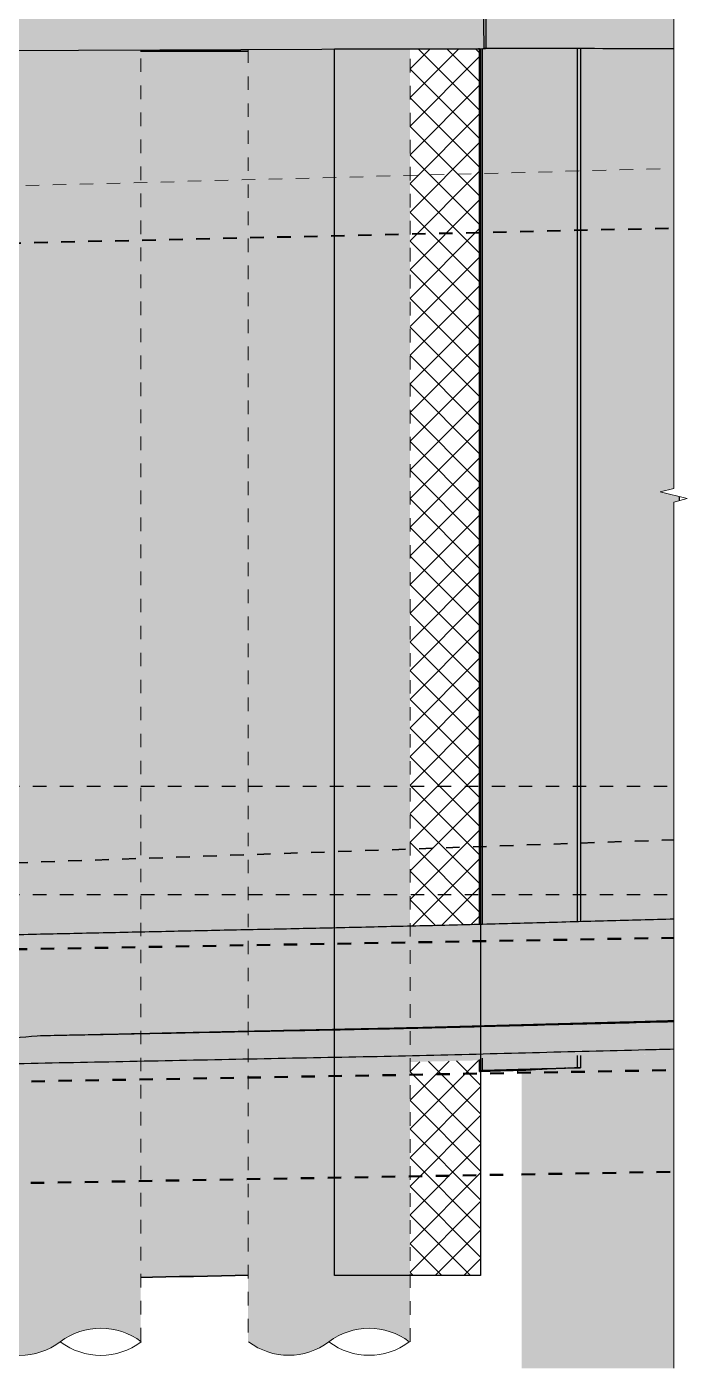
# Model space of a CAD drawing. Header units: metres. Extents: x 0.7 to 65.6, y 3.4 to 27.5.
# Drawn here: x 26.44 to 31.34, y 10.56 to 20.5 of the extents above; entities that cross this region are included whole.
import ezdxf

# ---------------------------------------------------------------- set-up
doc = ezdxf.new("R2010")
doc.units = ezdxf.units.M
for name, pattern in [('Dash dot', [0.015875, 0.00635, -0.004763, 0, -0.004763]), ('Hidden-Locality Plan', [0.0046, 0.003, -0.0016]), ('JacobsDash', [0.0045, 0.003, -0.0015])]:
    doc.linetypes.add(name, pattern=pattern)
for name, color, linetype, lineweight in [('A-DETL', 7, 'Continuous', 13), ('A-DETL-GENF', 7, 'Continuous', 9), ('A-GENM', 7, 'Continuous', 35), ('S-BEAM', 7, 'Continuous', 50), ('S-FNDN', 7, 'Continuous', 50)]:
    doc.layers.add(name, color=color, linetype=linetype, lineweight=lineweight)

# ---------------------------------------------------------------- blocks, each defined once
blk = doc.blocks.new('Foundations-Piles - Px-1200-66435275-DRG 2873024 - SECTION 2')
at = {"layer": 'A-GENM', "lineweight": 25, "true_color": 0xdbdbdb}
h = blk.add_hatch(color=254, dxfattribs=at)
h.paths.add_polyline_path([(-1094.7145, 10.5627), (-1094.2993, 10.5627), (-1094.2993, 12.7867), (-1094.4686, 12.78), (-1094.5938, 12.7736), (-1094.6725, 12.7683), (-1094.6878, 12.7673), (-1094.74, 12.7664), (-1094.745, 12.7657), (-1094.745, 12.7445), (-1094.7145, 12.7445), (-1094.7145, 11.5705)])
h.paths.add_polyline_path([(-1094.2993, 20.3338), (-1094.2995, 20.334), (-1094.2995, 20.3338)])
h = blk.add_hatch(color=254, dxfattribs=at)
h.paths.add_polyline_path([(-1094.2993, 10.5627), (-1093.5879, 10.5627), (-1093.5879, 12.8869), (-1093.5932, 12.8872), (-1093.6623, 12.8883), (-1093.7407, 12.8885), (-1093.8893, 12.8869), (-1094.0445, 12.8838), (-1094.2152, 12.8791), (-1094.279, 12.877), (-1094.279, 12.7874), (-1094.2993, 12.7867), (-1094.2993, 11.5705)])
h.paths.add_polyline_path([(-1094.279, 13.8688), (-1093.5879, 13.8875), (-1093.5879, 16.9764), (-1093.5466, 16.9867), (-1093.5466, 16.9867), (-1093.5471, 17.0162), (-1093.6879, 17.0514), (-1093.5879, 17.0764), (-1093.5879, 20.3329), (-1094.279, 20.3333), (-1094.279, 13.8735)])
at = {"layer": 'A-GENM', "color": 253, "lineweight": 25, "true_color": 0xa3a3a3}
for p, q in [((-1093.5452, 16.987), (-1093.5452, 17.0157)), ((-1094.7452, 12.7663), (-1094.7452, 12.7445))]:
    blk.add_line(p, q, dxfattribs=at)
blk = doc.blocks.new('Top of Pavement - RL A - Top of Pavement - RL A-68818558-DRG 2873024 - SECTION 2')
at = {"layer": 'A-GENM', "lineweight": 25, "true_color": 0xe8e8e8}
h = blk.add_hatch(color=254, dxfattribs=at)
h.paths.add_polyline_path([(-1105.5987, 12.6943), (-1105.0267, 12.7025), (-1105.0267, 13.652), (-1105.5987, 13.6442), (-1105.5987, 12.9931)])
h.paths.add_polyline_path([(-1095.541, 13.0852), (-1095.3852, 13.0887), (-1093.5879, 13.1375), (-1093.5879, 13.8875), (-1095.1812, 13.8443), (-1095.541, 13.8357), (-1095.541, 13.0887)])
for points in [[(-1095.541, 13.08), (-1095.3795, 13.0836), (-1093.9311, 13.1206), (-1093.5879, 13.1294), (-1093.5879, 13.1375), (-1095.541, 13.0852), (-1095.541, 13.0822)], [(-1095.541, 12.8746), (-1095.4704, 12.8761), (-1094.6878, 12.896), (-1093.7407, 12.9203), (-1093.5879, 12.9242), (-1093.5879, 13.1294), (-1095.541, 13.08), (-1095.541, 12.8761)]]:
    blk.add_hatch(color=254, dxfattribs=at).paths.add_polyline_path(points)
h = blk.add_hatch(color=254, dxfattribs=at)
edge = h.paths.add_edge_path()
edge.add_line((-1105.0267, 12.6392), (-1105.0267, 12.7025))
edge.add_line((-1105.0267, 12.7025), (-1105.5987, 12.6943))
edge.add_line((-1105.5987, 12.6943), (-1105.5987, 12.6373))
edge.add_line((-1105.5987, 12.6373), (-1105.5987, 12.631))
h.paths.add_polyline_path([(-1095.541, 12.8297), (-1095.0266, 12.8422), (-1095.0263, 12.8491), (-1095.0254, 12.8494), (-1095.0033, 12.8587), (-1094.2993, 12.8771), (-1094.2662, 12.8774), (-1094.1297, 12.8816), (-1093.9301, 12.8861), (-1093.7815, 12.8882), (-1093.6818, 12.8885), (-1093.5932, 12.8872), (-1093.5879, 12.8869), (-1093.5879, 12.9242), (-1095.541, 12.874), (-1095.541, 12.8301)])
at = {"layer": 'A-GENM', "color": 253, "lineweight": 25, "true_color": 0xa3a3a3}
for points, knots in [([(-1093.5879, 13.8876), (-1093.5967, 13.8873), (-1093.688, 13.8849), (-1093.8615, 13.8802), (-1094.1086, 13.8735), (-1094.3556, 13.8667), (-1094.6027, 13.8597), (-1094.8497, 13.8528), (-1095.1791, 13.8441), (-1095.5085, 13.8361), (-1095.8379, 13.8284), (-1096.085, 13.8227), (-1096.3321, 13.8173), (-1096.5792, 13.8121), (-1096.8263, 13.8069), (-1097.1557, 13.7999), (-1097.5675, 13.7909), (-1098.0617, 13.7801), (-1098.4735, 13.7711), (-1098.8029, 13.7639), (-1099.05, 13.7585), (-1099.2971, 13.7531), (-1099.5441, 13.7476), (-1099.7912, 13.7422), (-1100.1207, 13.7352), (-1100.5325, 13.7271), (-1100.9443, 13.7194), (-1101.2738, 13.7138), (-1101.5209, 13.7099), (-1101.768, 13.706), (-1102.0151, 13.7021), (-1102.2622, 13.6979), (-1102.5917, 13.6925), (-1103.0035, 13.6856), (-1103.4153, 13.6788), (-1103.7448, 13.6734), (-1103.9919, 13.6694), (-1104.239, 13.6652), (-1104.4861, 13.6608), (-1104.7332, 13.6566), (-1105.0627, 13.6513), (-1105.3922, 13.6466), (-1105.7217, 13.6423), (-1105.9688, 13.6391), (-1106.2159, 13.6362), (-1106.463, 13.6334), (-1106.7101, 13.6307), (-1107.0396, 13.6271), (-1107.4515, 13.6224), (-1107.9458, 13.6168), (-1108.3576, 13.6122), (-1108.6871, 13.6086), (-1108.9342, 13.6058), (-1109.1814, 13.6028), (-1109.4285, 13.5998), (-1109.6756, 13.5968), (-1109.9227, 13.5941), (-1110.1699, 13.5917), (-1110.417, 13.5895), (-1110.6641, 13.5874), (-1110.9112, 13.5856), (-1111.1584, 13.5842), (-1111.4055, 13.5831), (-1111.6526, 13.5821), (-1111.8998, 13.5809), (-1112.1469, 13.5793), (-1112.4764, 13.5771), (-1112.8883, 13.5741), (-1113.3002, 13.5707), (-1113.6297, 13.5678), (-1113.8768, 13.5657), (-1114.124, 13.5636), (-1114.3711, 13.5614), (-1114.6182, 13.5592), (-1114.8653, 13.5572), (-1115.1125, 13.5553), (-1115.442, 13.5528), (-1115.8539, 13.55), (-1116.2658, 13.5483), (-1116.5953, 13.5471), (-1116.8424, 13.5461), (-1117.0895, 13.545), (-1117.4191, 13.5435), (-1117.8309, 13.5416), (-1118.3252, 13.5395), (-1118.8195, 13.5374), (-1119.3138, 13.535), (-1119.808, 13.5328), (-1120.2152, 13.5313), (-1120.4576, 13.5305), (-1120.5352, 13.5303)], [0.2889324, 0.2889324, 0.2889324, 0.2889324, 0.2891156, 0.2908163, 0.292517, 0.2942177, 0.2959184, 0.297619, 0.2993197, 0.3027211, 0.3044218, 0.3061224, 0.3078231, 0.3095238, 0.3112245, 0.3129252, 0.3163265, 0.3197279, 0.3231293, 0.3248299, 0.3265306, 0.3282313, 0.329932, 0.3316327, 0.3333333, 0.3367347, 0.3401361, 0.3418367, 0.3435374, 0.3452381, 0.3469388, 0.3486395, 0.3503401, 0.3537415, 0.3571429, 0.3588435, 0.3605442, 0.3622449, 0.3639456, 0.3656463, 0.3673469, 0.3707483, 0.372449, 0.3741497, 0.3758503, 0.377551, 0.3792517, 0.3809524, 0.3843537, 0.3877551, 0.3911565, 0.3928571, 0.3945578, 0.3962585, 0.3979592, 0.3996599, 0.4013605, 0.4030612, 0.4047619, 0.4064626, 0.4081633, 0.4098639, 0.4115646, 0.4132653, 0.414966, 0.4166667, 0.4183673, 0.4217687, 0.4251701, 0.4268707, 0.4285714, 0.4302721, 0.4319728, 0.4336735, 0.4353741, 0.4370748, 0.4387755, 0.4421769, 0.4455782, 0.4472789, 0.4489796, 0.4506803, 0.452381, 0.4557823, 0.4591837, 0.462585, 0.4659864, 0.4693878, 0.4727891, 0.474392, 0.474392, 0.474392, 0.474392]), ([(-1095.3852, 13.0887), (-1095.2231, 13.0927), (-1094.9799, 13.0993), (-1094.6557, 13.1085), (-1094.4126, 13.1153), (-1094.1694, 13.1218), (-1093.8945, 13.1292), (-1093.7007, 13.1345), (-1093.5879, 13.1375)], [0.0625, 0.0625, 0.0625, 0.0625, 0.07291667, 0.078125, 0.08333333, 0.08854167, 0.09375, 0.10099852, 0.10099852, 0.10099852, 0.10099852]), ([(-1098.0636, 13.03), (-1097.8193, 13.0354), (-1097.4129, 13.0442), (-1096.9254, 13.0548), (-1096.6012, 13.0618), (-1096.439, 13.0653), (-1096.358, 13.0671)], [0.0051389, 0.0051389, 0.0051389, 0.0051389, 0.02083333, 0.03125, 0.03645833, 0.04166667, 0.04166667, 0.04166667, 0.04166667]), ([(-1096.358, 13.0671), (-1096.2769, 13.0688), (-1096.1148, 13.0723), (-1095.7905, 13.0792), (-1095.5473, 13.0847), (-1095.3852, 13.0887)], [0.04166667, 0.04166667, 0.04166667, 0.04166667, 0.046875, 0.05208333, 0.0625, 0.0625, 0.0625, 0.0625])]:
    blk.add_open_spline(points, degree=3, knots=knots, dxfattribs=at)
for points in [[(-1094.9618, 13.0941), (-1094.8226, 13.0977), (-1094.5442, 13.1051), (-1094.1265, 13.1157), (-1093.8481, 13.1227), (-1093.7089, 13.1263)], [(-1093.7089, 13.1263), (-1093.6685, 13.1273), (-1093.6282, 13.1283), (-1093.5879, 13.1293)], [(-1099.6491, 12.9053), (-1099.5369, 12.9152), (-1099.3127, 12.9352), (-1098.9763, 12.9652), (-1098.6399, 12.995), (-1098.4156, 13.0149), (-1098.3035, 13.0248)], [(-1098.3035, 13.0248), (-1098.1856, 13.0272), (-1098.0677, 13.0295), (-1097.9498, 13.0318)], [(-1098.3035, 13.0248), (-1098.2369, 13.0263), (-1098.1702, 13.0277), (-1098.1036, 13.0292)], [(-1097.8858, 13.0331), (-1097.8542, 13.0337), (-1097.8227, 13.0344), (-1097.7911, 13.035)], [(-1097.7814, 13.0352), (-1097.6769, 13.0373), (-1097.5725, 13.0393), (-1097.4681, 13.0414)], [(-1097.4681, 13.0414), (-1097.3288, 13.0442), (-1097.0504, 13.0498), (-1096.6327, 13.0583), (-1096.3542, 13.0636), (-1096.2149, 13.0663)], [(-1096.2149, 13.0663), (-1096.0757, 13.0689), (-1095.9364, 13.0716), (-1095.7972, 13.0744)], [(-1095.7972, 13.0744), (-1095.7276, 13.0758), (-1095.5884, 13.0787), (-1095.4491, 13.0819), (-1095.3795, 13.0836)], [(-1095.3795, 13.0836), (-1095.2403, 13.0869), (-1095.1011, 13.0905), (-1094.9618, 13.0941)], [(-1093.7961, 12.9189), (-1093.9356, 12.9153), (-1094.2147, 12.9082), (-1094.6333, 12.8975), (-1094.9123, 12.89), (-1095.0518, 12.8864)], [(-1093.5879, 12.9242), (-1093.6573, 12.9224), (-1093.7267, 12.9206), (-1093.7961, 12.9189)], [(-1097.9823, 12.8257), (-1098.1218, 12.8229), (-1098.4009, 12.8173), (-1098.8195, 12.809), (-1099.0986, 12.8033), (-1099.2382, 12.8005)], [(-1097.5636, 12.834), (-1097.7032, 12.8312), (-1097.8427, 12.8284), (-1097.9823, 12.8257)], [(-1097.145, 12.8425), (-1097.2845, 12.8396), (-1097.4241, 12.8368), (-1097.5636, 12.834)], [(-1095.8891, 12.8672), (-1096.0286, 12.8644), (-1096.3077, 12.8592), (-1096.7263, 12.851), (-1097.0054, 12.8453), (-1097.145, 12.8425)], [(-1095.4704, 12.8761), (-1095.61, 12.8729), (-1095.7495, 12.8699), (-1095.8891, 12.8672)], [(-1095.0518, 12.8864), (-1095.1914, 12.8828), (-1095.3309, 12.8793), (-1095.4704, 12.8761)]]:
    blk.add_open_spline(points, degree=3, dxfattribs=at)
blk = doc.blocks.new('T2DPAA-T2D-C3S-RS-M3D-100334_rvt-1-DRG 2873024 - SECTION 2')
at = {"layer": 'A-GENM', "true_color": 0xefefdf}
blk.add_hatch(color=254, dxfattribs=at).paths.add_polyline_path([(-1094.9915, 20.3355), (-1094.9767, 20.3355), (-1094.9767, 21.5355), (-1095.006, 21.5354), (-1094.9922, 20.3887)])
at = {"layer": 'A-GENM', "lineweight": 5, "true_color": 0xefefdf}
for points in [[(-1093.5879, 20.3329), (-1093.5879, 21.5329), (-1094.1943, 21.5338), (-1094.9767, 21.5355), (-1094.9767, 20.3355), (-1093.7407, 20.3331)], [(-1093.5879, 20.3329), (-1093.5879, 20.3329), (-1093.5932, 20.3329)]]:
    blk.add_hatch(color=254, dxfattribs=at).paths.add_polyline_path(points)
at = {"layer": 'A-GENM', "lineweight": 5, "true_color": 0xf2f6f2}
h = blk.add_hatch(color=7, dxfattribs=at)
h.paths.add_polyline_path([(-1095.0266, 12.7587), (-1095.0033, 12.7687), (-1095.0034, 12.8586), (-1095.0266, 12.8489), (-1095.0266, 12.7607)])
h.paths.add_polyline_path([(-1095.0266, 13.8483), (-1095.0033, 13.8489), (-1095.0033, 20.3354), (-1095.0266, 20.3353), (-1095.0266, 13.8735)])
h = blk.add_hatch(color=7, dxfattribs=at)
h.paths.add_polyline_path([(-1095.0033, 12.7687), (-1094.3007, 12.7875), (-1094.3007, 12.8772), (-1095.0033, 12.8586), (-1095.0033, 12.8302)])
h.paths.add_polyline_path([(-1095.0033, 13.8489), (-1094.3007, 13.8682), (-1094.3007, 20.3338), (-1094.9915, 20.3355), (-1094.9915, 20.3354), (-1095.0033, 20.3354), (-1095.0033, 13.8735)])
h = blk.add_hatch(color=7, dxfattribs=at)
h.paths.add_polyline_path([(-1094.279, 12.7874), (-1094.279, 12.8771), (-1094.3007, 12.8772), (-1094.3007, 12.7875), (-1094.2898, 12.7875)])
h.paths.add_polyline_path([(-1094.3007, 13.8682), (-1094.279, 13.8688), (-1094.279, 20.3338), (-1094.3007, 20.3333), (-1094.3007, 13.8735)])
blk.add_hatch(color=7, dxfattribs=at).paths.add_polyline_path([(-1095.0266, 12.7587), (-1094.666, 12.7688), (-1094.5851, 12.7741), (-1094.4843, 12.7792), (-1094.358, 12.7846), (-1094.2898, 12.7875), (-1094.3025, 12.7875), (-1095.0034, 12.7687), (-1095.0227, 12.7603)])
at = {"layer": 'A-GENM', "color": 253, "lineweight": 25, "true_color": 0xa3a3a3}
for p, q in [((-1095.0266, 13.8483), (-1095.0266, 20.3355)), ((-1095.0033, 13.8489), (-1095.0033, 20.3355)), ((-1094.3007, 13.8682), (-1094.3007, 20.3338)), ((-1094.279, 20.3338), (-1094.279, 13.8688)), ((-1095.0266, 12.7587), (-1095.0266, 12.8489)), ((-1095.0033, 12.7687), (-1095.0033, 12.8587)), ((-1094.3007, 12.7875), (-1094.3007, 12.8772)), ((-1094.279, 12.8771), (-1094.279, 12.7874))]:
    blk.add_line(p, q, dxfattribs=at)
at = {"layer": 'A-GENM', "color": 253, "lineweight": 25, "true_color": 0xa3a3a3, "flags": 128}
for points in [[(-1094.9767, 20.3355), (-1094.9767, 20.4688), (-1094.9767, 20.6022), (-1094.9767, 20.7355), (-1094.9767, 20.8688), (-1094.9767, 21.0022), (-1094.9767, 21.1355), (-1094.9767, 21.2688), (-1094.9767, 21.4022), (-1094.9767, 21.5355)], [(-1095.0336, 20.3355), (-1095.0292, 20.3355), (-1095.026, 20.3355)], [(-1095.0029, 20.3355), (-1094.9898, 20.3355), (-1094.9822, 20.3355)], [(-1094.279, 20.3338), (-1094.2898, 20.3338), (-1094.3007, 20.3338)], [(-1095.0266, 12.7587), (-1095.0219, 12.7607), (-1095.0173, 12.7627), (-1095.0126, 12.7647), (-1095.008, 12.7667), (-1095.0033, 12.7687)], [(-1094.6853, 12.7673), (-1094.6999, 12.7672), (-1094.7145, 12.7671)], [(-1094.3007, 12.7875), (-1094.2898, 12.7875), (-1094.279, 12.7874)]]:
    blk.add_lwpolyline(points, dxfattribs=at)
at = {"layer": 'A-GENM', "color": 253, "lineweight": 25, "true_color": 0xa3a3a3}
for points, knots in [([(-1094.3007, 20.3338), (-1094.3944, 20.334), (-1094.5817, 20.3344), (-1094.8114, 20.335), (-1094.9475, 20.3353), (-1094.9898, 20.3355)], [0, 0, 0, 0, 0.4, 0.8, 0.9807545, 0.9807545, 0.9807545, 0.9807545]), ([(-1093.5879, 20.3328), (-1093.7216, 20.3329), (-1094.1845, 20.3335), (-1094.6475, 20.3346), (-1094.9767, 20.3355)], [0.92969955, 0.92969955, 0.92969955, 0.92969955, 0.95, 1, 1, 1, 1]), ([(-1095.0033, 12.7687), (-1094.9565, 12.7699), (-1094.8862, 12.7718), (-1094.7925, 12.7744), (-1094.7223, 12.7763), (-1094.652, 12.7782), (-1094.5817, 12.7801), (-1094.5115, 12.7819), (-1094.4178, 12.7844), (-1094.3475, 12.7863), (-1094.3007, 12.7875)], [0, 0, 0, 0, 0.2, 0.3, 0.4, 0.5, 0.6, 0.7, 0.8, 1, 1, 1, 1]), ([(-1094.59, 12.7738), (-1094.6052, 12.7729), (-1094.6219, 12.7719), (-1094.6372, 12.7709), (-1094.6395, 12.7707)], [0.6815997, 0.6815997, 0.6815997, 0.6815997, 0.8076923, 0.8302261, 0.8302261, 0.8302261, 0.8302261]), ([(-1094.5288, 12.7771), (-1094.5414, 12.7765), (-1094.5607, 12.7754), (-1094.5788, 12.7744), (-1094.5853, 12.7741)], [0.5235254, 0.5235254, 0.5235254, 0.5235254, 0.6153846, 0.6687266, 0.6687266, 0.6687266, 0.6687266]), ([(-1094.3844, 12.7835), (-1094.401, 12.7829), (-1094.4237, 12.7819), (-1094.4457, 12.781), (-1094.4519, 12.7807)], [0.2068441, 0.2068441, 0.2068441, 0.2068441, 0.3076923, 0.348141, 0.348141, 0.348141, 0.348141])]:
    blk.add_open_spline(points, degree=3, knots=knots, dxfattribs=at)
for points in [[(-1094.7145, 12.7671), (-1094.7353, 12.7666), (-1094.777, 12.7654), (-1094.8394, 12.7637), (-1094.9018, 12.762), (-1094.9642, 12.7603), (-1095.0058, 12.7592), (-1095.0266, 12.7587)], [(-1094.6844, 12.7673), (-1094.6847, 12.7673), (-1094.685, 12.7673), (-1094.6853, 12.7673)], [(-1094.6423, 12.7705), (-1094.6577, 12.7695), (-1094.6715, 12.7684), (-1094.6836, 12.7674)], [(-1094.4598, 12.7804), (-1094.4816, 12.7794), (-1094.5025, 12.7784), (-1094.5224, 12.7774)], [(-1094.3041, 12.7865), (-1094.3283, 12.7857), (-1094.3522, 12.7848), (-1094.3754, 12.7839)], [(-1094.279, 12.7874), (-1094.2842, 12.7872), (-1094.2893, 12.7871), (-1094.2945, 12.7869)]]:
    blk.add_open_spline(points, degree=3, dxfattribs=at)
for name in ['Foundations-Piles - Px-1200-66435275-DRG 2873024 - SECTION 2', 'Top of Pavement - RL A - Top of Pavement - RL A-68818558-DRG 2873024 - SECTION 2']:
    blk.add_blockref(name, (0, 0), dxfattribs=at)
blk = doc.blocks.new('01_SFO_FRP_Pile_CastInPlace_CS_BR08 - CAST-IN-PLACE PILE - 1200-8642523-DRG 2873024 - SECTION 2')
at = {"layer": 'S-FNDN', "linetype": 'JacobsDash', "lineweight": 18, "true_color": 0xc0c0c0}
for points in [[(-1096.4041, 10.6596), (-1096.3339, 10.6698), (-1096.2659, 10.6898), (-1096.2015, 10.7195), (-1096.0824, 10.7966), (-1096.0181, 10.8262), (-1095.9501, 10.8462), (-1095.8775, 10.8564), (-1095.8091, 10.8564), (-1095.7363, 10.8455), (-1095.6709, 10.8262), (-1095.6065, 10.7965), (-1095.5609, 10.767), (-1095.561, 20.3329), (-1096.7406, 20.3278), (-1096.7406, 10.758), (-1096.7364, 10.7576), (-1096.6775, 10.7195), (-1096.61, 10.6889), (-1096.5451, 10.6698), (-1096.475, 10.6596), (-1096.4131, 10.6596)], [(-1095.5429, 10.758), (-1095.541, 10.758), (-1095.541, 20.333), (-1095.5609, 20.3329), (-1095.5609, 10.767), (-1095.547, 10.758), (-1095.5449, 10.758)]]:
    blk.add_hatch(color=9, dxfattribs=at).paths.add_polyline_path(points)
at = {"layer": 'S-FNDN', "linetype": 'JacobsDash', "lineweight": 18}
for p, q in [((-1096.7408, 20.3278), (-1096.7408, 10.758)), ((-1095.5408, 10.758), (-1095.5408, 20.333))]:
    blk.add_line(p, q, dxfattribs=at)
blk = doc.blocks.new('01_SFO_FRP_Pile_CastInPlace_CS_BR08 - CAST-IN-PLACE PILE - 1200-8642486-DRG 2873024 - SECTION 2')
at = {"layer": 'S-FNDN', "linetype": 'JacobsDash', "lineweight": 18, "true_color": 0xc0c0c0}
for points in [[(-1098.4678, 10.6588), (-1098.3963, 10.6588), (-1098.3255, 10.669), (-1098.257, 10.6893), (-1098.192, 10.7191), (-1098.072, 10.7969), (-1098.0071, 10.8267), (-1097.9385, 10.847), (-1097.8678, 10.8572), (-1097.7963, 10.8572), (-1097.7255, 10.847), (-1097.657, 10.8267), (-1097.592, 10.7969), (-1097.5565, 10.7738), (-1097.5566, 20.3242), (-1098.7361, 20.319), (-1098.7361, 10.758), (-1098.7319, 10.758), (-1098.672, 10.7191), (-1098.6056, 10.6888), (-1098.5385, 10.669), (-1098.4818, 10.6608)], [(-1097.5365, 10.7609), (-1097.5365, 20.3243), (-1097.5565, 20.3242), (-1097.5565, 10.7738), (-1097.5385, 10.7622)]]:
    blk.add_hatch(color=9, dxfattribs=at).paths.add_polyline_path(points)
at = {"layer": 'S-FNDN', "linetype": 'JacobsDash', "lineweight": 18}
for p, q in [((-1098.7363, 20.319), (-1098.7363, 10.758)), ((-1097.5363, 10.7608), (-1097.5363, 20.3243))]:
    blk.add_line(p, q, dxfattribs=at)
blk = doc.blocks.new('20_SFR_WSC_ShotcreteWall_ArchFlatBack_Datum - ArchWall_PileSize_1200-8664517-DRG 2873024 - SECTION 2')
at = {"layer": 'A-GENM', "true_color": 0x9ab29e}
blk.add_hatch(color=253, dxfattribs=at).paths.add_polyline_path([(-1097.5365, 11.2352), (-1096.7406, 11.2502), (-1096.7406, 20.3162), (-1097.5365, 20.3162), (-1097.5365, 11.5705)])
at = {"layer": 'A-GENM', "color": 252, "true_color": 0x888888, "flags": 128}
for points in [[(-1096.7405, 20.3162), (-1096.8372, 20.3162), (-1096.939, 20.3162), (-1097.0423, 20.3162), (-1097.146, 20.3162), (-1097.249, 20.3162), (-1097.3502, 20.3162), (-1097.4485, 20.3162), (-1097.5367, 20.3162)], [(-1097.5367, 11.2352), (-1097.4485, 11.2369), (-1097.3502, 11.2388), (-1097.249, 11.2407), (-1097.146, 11.2427), (-1097.0423, 11.2446), (-1096.939, 11.2465), (-1096.8372, 11.2484), (-1096.7405, 11.2502)]]:
    blk.add_lwpolyline(points, dxfattribs=at)
blk = doc.blocks.new('CS_DET_Pile-Column_BreakLine - Tubular BreakLine-5442962-DRG 2873024 - SECTION 2')
at = {"layer": 'A-DETL-GENF', "lineweight": 18}
for centre, start, end in [((-1117.272, 10.3605), 52.95733, 127.04267), ((-1117.872, 11.1555), 232.95733, 307.04267), ((-1117.272, 11.1555), 232.95733, 307.04267)]:
    blk.add_arc(centre, 0.498, start, end, dxfattribs=at)
blk = doc.blocks.new('CS_DET_Pile-Column_BreakLine - Tubular BreakLine-8507350-DRG 2873024 - SECTION 2')
at = {"layer": 'A-DETL-GENF', "lineweight": 18}
for centre, radius, start, end in [((-1095.8445, 10.3638), 0.4939, 52.95733, 127.04267), ((-1096.4395, 11.1522), 0.4938, 232.95733, 307.04267), ((-1095.8445, 11.1522), 0.4939, 232.95733, 307.04267)]:
    blk.add_arc(centre, radius, start, end, dxfattribs=at)
blk = doc.blocks.new('BREAK LINE - INPUT VIEW SCALE_R13 - Std Break-8507340-DRG 2873024 - SECTION 2')
at = {"layer": 'A-DETL-GENF'}
for p, q in [((-1093.5879, 23.5764), (-1093.5879, 17.0764)), ((-1093.5879, 17.0764), (-1093.6879, 17.0514)), ((-1093.6879, 17.0514), (-1093.4879, 17.0014)), ((-1093.4879, 17.0014), (-1093.5879, 16.9764)), ((-1093.5879, 16.9764), (-1093.5879, 10.5627))]:
    blk.add_line(p, q, dxfattribs=at)

msp = doc.modelspace()

# ---------------------------------------------------------------- hatches: boundary and pattern name
at = {"layer": 'A-DETL-GENF', "true_color": 0xafc8af}
h = msp.add_hatch(dxfattribs=at)
h.set_pattern_fill('FP_24', color=9, style=0, pattern_type=2)
h.set_pattern_definition([(45, (4.25002, 10.849), (-0.106066, 0.106066), []), (135, (4.25002, 10.849), (-0.106066, -0.106066), [])])
h.paths.add_polyline_path([(29.283, 11.2489), (29.8059, 11.2489), (29.8059, 12.7589), (29.7974, 12.7587), (29.7974, 12.8422), (29.283, 12.8297), (29.283, 11.5705)])
h.paths.add_polyline_path([(29.283, 13.8357), (29.7974, 13.8483), (29.7974, 20.3333), (29.283, 20.333), (29.283, 13.8463)])
at = {"layer": 'S-BEAM', "lineweight": 5, "true_color": 0xc0c0c0}
msp.add_hatch(color=9, dxfattribs=at).paths.add_polyline_path([(19.7965, 20.2914), (29.8325, 20.3354), (29.818, 21.5354), (19.7965, 21.4915), (19.7965, 20.6406)])

# ---------------------------------------------------------------- linework, layer by layer
at = {"layer": 'A-DETL', "color": 8, "lineweight": 25, "true_color": 0x808080}
for p, q in [((28.7232, 11.2489), (28.7232, 20.3333)), ((28.7232, 20.3333), (29.8059, 20.3333)), ((29.8059, 20.3333), (29.8059, 11.2489)), ((29.8059, 11.2489), (28.7232, 11.2489))]:
    msp.add_line(p, q, dxfattribs=at)
at = {"layer": 'A-DETL', "linetype": 'JacobsDash', "lineweight": 18}
msp.add_line((13.2412, 18.9704), (31.2362, 19.4465), dxfattribs=at)
at = {"layer": 'A-DETL', "color": 3, "linetype": 'Hidden-Locality Plan', "lineweight": 40, "true_color": 0x00ff00}
msp.add_line((4.5048, 18.3978), (31.2362, 19.0058), dxfattribs=at)
at = {"layer": 'A-DETL', "color": 17, "linetype": 'Dash dot', "lineweight": 25, "true_color": 0x804040}
msp.add_line((4.2888, 14.8723), (31.2362, 14.8723), dxfattribs=at)
at = {"layer": 'A-DETL', "color": 150, "linetype": 'JacobsDash', "lineweight": 35, "true_color": 0x0080ff}
msp.add_line((13.3594, 13.8507), (31.2362, 14.475), dxfattribs=at)
at = {"layer": 'A-DETL', "color": 53, "linetype": 'Dash dot', "lineweight": 25, "true_color": 0xc8c33c}
msp.add_line((4.2888, 14.0713), (31.2362, 14.0713), dxfattribs=at)
at = {"layer": 'A-DETL', "linetype": 'JacobsDash', "lineweight": 50}
for p, q in [((19.7481, 13.549), (31.2362, 13.7495)), ((24.6785, 12.6551), (31.2362, 12.7695)), ((25.0737, 11.9095), (30.0363, 11.9961)), ((30.1095, 11.9974), (31.2362, 12.0171))]:
    msp.add_line(p, q, dxfattribs=at)
at = {"layer": 'S-BEAM', "lineweight": 25}
for p, q in [((29.8325, 20.3354), (29.8265, 20.8354)), ((19.7965, 20.2914), (29.8325, 20.3354))]:
    msp.add_line(p, q, dxfattribs=at)

# ---------------------------------------------------------------- block references
at = {"lineweight": 5}
msp.add_blockref('T2DPAA-T2D-C3S-RS-M3D-100334_rvt-1-DRG 2873024 - SECTION 2', (1124.824, 0), dxfattribs=at)
at = {"layer": 'A-DETL-GENF'}
for name, p in [('BREAK LINE - INPUT VIEW SCALE_R13 - Std Break-8507340-DRG 2873024 - SECTION 2', (1124.824, 0)), ('CS_DET_Pile-Column_BreakLine - Tubular BreakLine-5442962-DRG 2873024 - SECTION 2', (1144.264, 0)), ('CS_DET_Pile-Column_BreakLine - Tubular BreakLine-8507350-DRG 2873024 - SECTION 2', (1124.824, 0))]:
    msp.add_blockref(name, p, dxfattribs=at)
at = {"layer": 'A-GENM', "color": 252, "true_color": 0x888888}
msp.add_blockref('20_SFR_WSC_ShotcreteWall_ArchFlatBack_Datum - ArchWall_PileSize_1200-8664517-DRG 2873024 - SECTION 2', (1124.824, 0), dxfattribs=at)
at = {"layer": 'S-FNDN', "linetype": 'JacobsDash', "lineweight": 18}
for name in ['01_SFO_FRP_Pile_CastInPlace_CS_BR08 - CAST-IN-PLACE PILE - 1200-8642486-DRG 2873024 - SECTION 2', '01_SFO_FRP_Pile_CastInPlace_CS_BR08 - CAST-IN-PLACE PILE - 1200-8642523-DRG 2873024 - SECTION 2']:
    msp.add_blockref(name, (1124.824, 0), dxfattribs=at)

doc.saveas('drawing.dxf')
